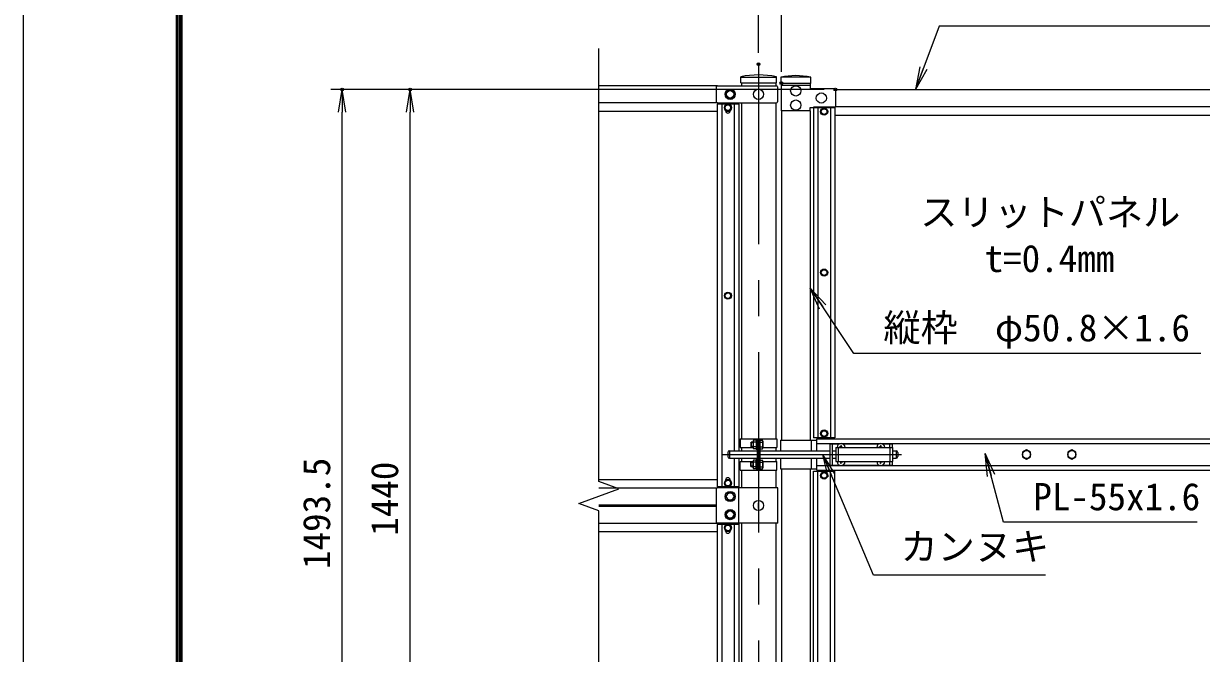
# Model space of a CAD drawing. Units: millimetres, scale not verified. Extents: x -4200 to 4200, y -2970 to 2970.
# Drawn here: x -4200 to -2122, y -125 to 986 of the extents above; entities that cross this region are included whole.
import ezdxf
from ezdxf.enums import TextEntityAlignment as Align

# ---------------------------------------------------------------- set-up
doc = ezdxf.new("R2010")
doc.units = ezdxf.units.MM
doc.header["$LTSCALE"] = 10
doc.header["$PDMODE"] = 32
doc.header["$PDSIZE"] = 5
doc.linetypes.add('DASHED', pattern=[7.5, 6, -1.5])
doc.linetypes.add('USER1', pattern=[50.8, 31.75, -6.35, 6.35, -6.35])
for name, color, linetype, lineweight in [('0-1_D-STR1', 1, 'Continuous', 25), ('0-2_D-STR3', 3, 'Continuous', 13), ('0-3_D-BMK', 2, 'USER1', 13), ('0-4_D-STR-DIM', 7, 'Continuous', 13), ('0-7_D-STR-TXT', 7, 'Continuous', 13), ('0-C_D-TTL', 2, 'Continuous', 25)]:
    doc.layers.add(name, color=color, linetype=linetype, lineweight=lineweight)
doc.layers.add('0-5_0', color=7, linetype='Continuous')
doc.layers.add('0-6_Defpoints', color=8, linetype='Continuous')
doc.styles.add('ＭＳ ゴシック', font='')
doc.styles.get('ＭＳ ゴシック').set_extended_font_data('MS Gothic')

# ---------------------------------------------------------------- blocks, each defined once
blk = doc.blocks.new('_Open')
at = {"layer": '0-5_0'}
blk.add_line((-10, 1.667), (0, 0), dxfattribs=at)
blk.add_lwpolyline([(-10, -1.667), (0, 0), (-10, 0)], dxfattribs=at)

msp = doc.modelspace()

# ---------------------------------------------------------------- linework, layer by layer
at = {"layer": '0-1_D-STR1'}
for p, q in [((-2976, 875.9), (-3185.31, 875.9)), ((-2933.6, 881.11), (-2933.6, 875.9)), ((-2873.1, 881.11), (-2873.1, 875.9)), ((-2811.1, 890.91), (-2864.3, 890.91)), ((-2864.3, 890.91), (-2864.3, 879.91)), ((-2811.1, 879.91), (-2864.3, 879.91)), ((-2863.1, 879.91), (-2863.1, 876.91)), ((-2812.3, 879.91), (-2812.3, 876.91)), ((-2811.1, 879.91), (-2811.1, 890.91)), ((-2767.82, 869.41), (-2013.39, 869.41)), ((-2976, 845.9), (-3185.31, 845.9)), ((-2938.35, 843.65), (-2938.35, 845.9)), ((-2933.6, 845.9), (-2933.6, 254.1)), ((-2873.1, 845.9), (-2873.1, 254.1)), ((-2863.1, 831.91), (-2863.1, 250.9)), ((-2812.3, 831.91), (-2812.3, 250.9)), ((-2806.6, 837.41), (-2806.6, 837.16)), ((-2767.82, 839.41), (-2013.39, 839.41)), ((-2976.35, 830.9), (-3185.31, 830.9)), ((-2953.48, 830.9), (-2961.23, 830.9)), ((-2768.6, 824.41), (-2012.6, 824.41)), ((-2933.6, 238.4), (-2933.6, 232.4)), ((-2873.1, 238.4), (-2873.1, 232.4)), ((-2933.6, 219.4), (-2933.6, 213.4)), ((-2873.1, 219.4), (-2873.1, 213.4)), ((-2933.6, 199.1), (-2933.6, 166.9)), ((-2873.1, 199.1), (-2873.1, 166.9)), ((-2863.1, 200.9), (-2863.1, -533.09)), ((-2812.3, 200.9), (-2812.3, -533.09)), ((-3185.31, 181.9), (-2976.35, 181.9)), ((-3185.31, 166.9), (-2976.21, 166.9)), ((-2961.23, 181.9), (-2953.48, 181.9)), ((-2938.35, 169.15), (-2938.35, 166.9)), ((-3185.31, 136.9), (-2978.35, 136.9)), ((-3185.31, 134.9), (-2978.35, 134.9)), ((-3185.31, 104.9), (-2976.35, 104.9)), ((-2938.35, 104.9), (-2938.35, 102.65)), ((-2933.6, 104.9), (-2933.6, -574.1)), ((-2873.1, 104.9), (-2873.1, -574.1)), ((-3185.31, 89.9), (-2976.35, 89.9)), ((-2953.48, 89.9), (-2961.23, 89.9))]:
    msp.add_line(p, q, dxfattribs=at)
msp.add_arc((-2837.7, 774.48), 119.43, 77.13052, 102.86948, dxfattribs=at)
at = {"layer": '0-2_D-STR3'}
for p, q in [((-2978.35, 873.9), (-2978.35, 847.9)), ((-2976.35, 875.9), (-2872.02, 875.9)), ((-2934.8, 881.11), (-2934.8, 891.99)), ((-2934.8, 881.11), (-2871.9, 881.11)), ((-2933.6, 890.9), (-2873.1, 890.9)), ((-2871.9, 881.11), (-2871.9, 891.99)), ((-2870.02, 873.9), (-2870.02, 847.9)), ((-2767.55, 869.41), (-2767.55, 839.41)), ((-2976.35, 845.9), (-2872.02, 845.9)), ((-2938.35, 843.65), (-2976.35, 843.65)), ((-2976.35, 843.65), (-2976.35, 169.15)), ((-2968.35, 843.65), (-2968.35, 169.15)), ((-2961.35, 831.9), (-2961.35, 832.6)), ((-2953.35, 832.6), (-2953.35, 831.9)), ((-2946.35, 843.65), (-2946.35, 233.1)), ((-2938.35, 843.65), (-2938.35, 233.1)), ((-2768.6, 838.16), (-2806.6, 838.16)), ((-2806.6, 838.16), (-2806.6, 255.15)), ((-2798.6, 838.16), (-2798.6, 255.15)), ((-2776.6, 838.16), (-2776.6, 255.15)), ((-2768.6, 838.16), (-2768.6, 255.15)), ((-2935.9, 253.4), (-2870.8, 253.4)), ((-2935.9, 253.4), (-2935.9, 238.4)), ((-2907.25, 250.9), (-2912.15, 250.9)), ((-2905.65, 251.9), (-2907.25, 251.9)), ((-2907.25, 251.9), (-2907.25, 234.9)), ((-2905.65, 253.4), (-2905.65, 198.4)), ((-2903.35, 253.4), (-2903.35, 198.4)), ((-2901.05, 253.4), (-2901.05, 198.4)), ((-2901.05, 252.3), (-2901.05, 234.5)), ((-2901.05, 250.9), (-2896.15, 250.9)), ((-2870.8, 253.4), (-2870.8, 238.4)), ((-2864.7, 250.9), (-2864.7, 232.4)), ((-2864.7, 250.9), (-2800.6, 250.9)), ((-2810.7, 250.9), (-2810.7, 232.4)), ((-2768.6, 255.15), (-2806.6, 255.15)), ((-2800.6, 253.4), (-1980.6, 253.4)), ((-2800.6, 232.4), (-2800.6, 253.4)), ((-2957.7, 229.4), (-2957.7, 222.4)), ((-2954.7, 232.4), (-2905.65, 232.4)), ((-2954.7, 232.4), (-2954.7, 219.4)), ((-2935.9, 238.4), (-2912.75, 238.4)), ((-2917.05, 246.72), (-2916.38, 247.4)), ((-2917.05, 246.72), (-2917.05, 240.08)), ((-2912.75, 246.72), (-2917.05, 246.72)), ((-2917.05, 240.08), (-2916.38, 239.4)), ((-2912.75, 240.08), (-2917.05, 240.08)), ((-2912.75, 247.4), (-2916.38, 247.4)), ((-2916.38, 247.4), (-2916.38, 239.4)), ((-2912.75, 239.4), (-2916.38, 239.4)), ((-2912.75, 249.22), (-2912.75, 237.62)), ((-2907.25, 247.4), (-2912.15, 247.4)), ((-2907.25, 239.4), (-2912.15, 239.4)), ((-2907.25, 235.9), (-2912.15, 235.9)), ((-2905.65, 234.9), (-2907.25, 234.9)), ((-2901.05, 247.4), (-2896.15, 247.4)), ((-2901.05, 239.4), (-2896.15, 239.4)), ((-2901.05, 235.9), (-2896.15, 235.9)), ((-2901.05, 232.4), (-2777.7, 232.4)), ((-2895.55, 249.22), (-2895.55, 237.62)), ((-2895.55, 238.4), (-2870.8, 238.4)), ((-2800.6, 245.4), (-1980.6, 245.4)), ((-2777.7, 244.9), (-2777.7, 206.9)), ((-2777.7, 244.9), (-2760.3, 244.9)), ((-2773.2, 244.9), (-2773.2, 206.9)), ((-2773.2, 232.4), (-2767.2, 232.4)), ((-2767.2, 238.4), (-2767.2, 213.4)), ((-2767.2, 238.4), (-2667.2, 238.4)), ((-2759.56, 238.82), (-2760.85, 238.79)), ((-2760.85, 238.79), (-2760.85, 238.4)), ((-2758.1, 241.55), (-2758.12, 240.25)), ((-2758.1, 241.55), (-2757.31, 241.55)), ((-2757.31, 241.55), (-2757.29, 240.25)), ((-2755.11, 244.9), (-2690.3, 244.9)), ((-2689.56, 238.82), (-2690.85, 238.79)), ((-2690.85, 238.79), (-2690.85, 238.4)), ((-2688.1, 241.55), (-2688.12, 240.25)), ((-2688.1, 241.55), (-2687.31, 241.55)), ((-2687.31, 241.55), (-2687.29, 240.25)), ((-2685.85, 238.82), (-2684.55, 238.79)), ((-2685.11, 244.9), (-2667.7, 244.9)), ((-2684.55, 238.79), (-2684.55, 238.4)), ((-2672.2, 244.9), (-2672.2, 238.4)), ((-2667.7, 244.9), (-2667.7, 238.4)), ((-2667.2, 238.4), (-2667.2, 213.4)), ((-2667.2, 232.4), (-2660.7, 232.4)), ((-2660.7, 232.4), (-2660.7, 219.4)), ((-2657.7, 229.4), (-2657.7, 222.4)), ((-2954.7, 219.4), (-2905.65, 219.4)), ((-2946.35, 220.1), (-2946.35, 169.15)), ((-2938.35, 220.1), (-2938.35, 169.15)), ((-2935.9, 213.4), (-2912.75, 213.4)), ((-2935.9, 198.4), (-2935.9, 213.4)), ((-2917.05, 211.72), (-2916.38, 212.4)), ((-2912.75, 211.72), (-2917.05, 211.72)), ((-2917.05, 205.08), (-2917.05, 211.72)), ((-2916.38, 204.4), (-2916.38, 212.4)), ((-2912.75, 212.4), (-2916.38, 212.4)), ((-2912.75, 202.58), (-2912.75, 214.18)), ((-2907.25, 215.9), (-2912.15, 215.9)), ((-2907.25, 212.4), (-2912.15, 212.4)), ((-2907.25, 199.9), (-2907.25, 216.9)), ((-2905.65, 216.9), (-2907.25, 216.9)), ((-2901.05, 219.4), (-2777.7, 219.4)), ((-2901.05, 215.9), (-2896.15, 215.9)), ((-2901.05, 212.4), (-2896.15, 212.4)), ((-2895.65, 213.4), (-2870.8, 213.4)), ((-2895.55, 214.22), (-2895.55, 202.62)), ((-2870.8, 198.4), (-2870.8, 213.4)), ((-2864.7, 219.4), (-2864.7, 200.9)), ((-2810.7, 219.4), (-2810.7, 200.9)), ((-2800.6, 198.4), (-2800.6, 219.4)), ((-2773.2, 219.4), (-2767.2, 219.4)), ((-2767.2, 213.4), (-2667.2, 213.4)), ((-2760.85, 213), (-2760.85, 213.4)), ((-2759.56, 212.98), (-2760.85, 213)), ((-2758.1, 210.25), (-2758.12, 211.55)), ((-2758.1, 210.25), (-2757.31, 210.25)), ((-2757.31, 210.25), (-2757.29, 211.55)), ((-2755.85, 212.98), (-2754.55, 213)), ((-2754.55, 213), (-2754.55, 213.4)), ((-2690.85, 213), (-2690.85, 213.4)), ((-2689.56, 212.98), (-2690.85, 213)), ((-2688.1, 210.25), (-2688.12, 211.55)), ((-2688.1, 210.25), (-2687.31, 210.25)), ((-2687.31, 210.25), (-2687.29, 211.55)), ((-2685.85, 212.98), (-2684.55, 213)), ((-2684.55, 213), (-2684.55, 213.4)), ((-2672.2, 213.4), (-2672.2, 206.9)), ((-2667.7, 213.4), (-2667.7, 206.9)), ((-2667.2, 219.4), (-2660.7, 219.4)), ((-2935.9, 198.4), (-2870.8, 198.4)), ((-2912.75, 205.08), (-2917.05, 205.08)), ((-2917.05, 205.08), (-2916.38, 204.4)), ((-2912.75, 204.4), (-2916.38, 204.4)), ((-2907.25, 204.4), (-2912.15, 204.4)), ((-2907.25, 200.9), (-2912.15, 200.9)), ((-2905.65, 199.9), (-2907.25, 199.9)), ((-2901.05, 204.4), (-2896.15, 204.4)), ((-2901.05, 200.9), (-2896.15, 200.9)), ((-2864.7, 200.9), (-2800.6, 200.9)), ((-2806.6, -539.35), (-2806.6, 196.65)), ((-2806.6, 196.65), (-2768.6, 196.65)), ((-2800.6, 206.4), (-1980.6, 206.4)), ((-2800.6, 198.4), (-1980.6, 198.4)), ((-2798.6, -539.35), (-2798.6, 196.65)), ((-2777.7, 206.9), (-2760.3, 206.9)), ((-2776.6, -539.35), (-2776.6, 196.65)), ((-2768.6, -539.35), (-2768.6, 196.65)), ((-2755.11, 206.9), (-2690.3, 206.9)), ((-2685.11, 206.9), (-2667.7, 206.9)), ((-2938.35, 169.15), (-2976.35, 169.15)), ((-2869.4, 166.9), (-2976.35, 166.9)), ((-2961.35, 180.9), (-2961.35, 180.2)), ((-2953.35, 180.2), (-2953.35, 180.9)), ((-2938.35, 104.9), (-2938.35, 166.9)), ((-2869.4, 104.9), (-2869.4, 166.9)), ((-2978.35, 164.9), (-2978.35, 106.9)), ((-2869.4, 104.9), (-2976.35, 104.9)), ((-2938.35, 102.65), (-2976.35, 102.65)), ((-2976.35, 102.65), (-2976.35, -571.85)), ((-2968.35, 102.65), (-2968.35, -571.85)), ((-2961.35, 90.9), (-2961.35, 91.6)), ((-2953.35, 91.6), (-2953.35, 90.9)), ((-2946.35, 102.65), (-2946.35, -571.85)), ((-2938.35, 102.65), (-2938.35, -571.85))]:
    msp.add_line(p, q, dxfattribs=at)
at = {"layer": '0-2_D-STR3', "linetype": 'DASHED'}
for p, q in [((-2762.7, 238.4), (-2762.7, 213.4)), ((-2671.7, 238.4), (-2671.7, 213.4))]:
    msp.add_line(p, q, dxfattribs=at)
at = {"layer": '0-2_D-STR3'}
for points in [[(-2812.3, 831.91), (-2863.1, 831.91), (-2863.1, 876.91), (-2812.3, 876.91), (-2812.3, 871.41), (-2769.55, 871.41)], [(-2812.3, 831.91), (-2812.3, 837.41), (-2769.55, 837.41)], [(-2755.85, 238.82), (-2754.55, 238.79), (-2754.55, 238.4)], [(-2793.38, 188.9), (-2790.49, 193.9), (-2784.72, 193.9)], [(-2781.83, 188.9), (-2784.72, 183.9), (-2790.49, 183.9), (-2793.38, 188.9)]]:
    msp.add_lwpolyline(points, dxfattribs=at)
for points in [[(-2960.85, 860.9), (-2957.11, 867.4), (-2949.6, 867.4), (-2945.85, 860.9), (-2949.6, 854.4), (-2957.11, 854.4)], [(-2951.58, 837.4), (-2954.47, 842.4), (-2960.24, 842.4), (-2963.13, 837.4), (-2960.24, 832.4), (-2954.47, 832.4)], [(-2793.38, 830.41), (-2790.49, 835.41), (-2784.72, 835.41), (-2781.83, 830.41), (-2784.72, 825.41), (-2790.49, 825.41)], [(-2793.38, 830.41), (-2790.49, 835.41), (-2784.72, 835.41), (-2781.83, 830.41), (-2784.72, 825.41), (-2790.49, 825.41)], [(-2793.38, 546.65), (-2790.49, 551.65), (-2784.72, 551.65), (-2781.83, 546.65), (-2784.72, 541.65), (-2790.49, 541.65)], [(-2793.38, 546.65), (-2790.49, 551.65), (-2784.72, 551.65), (-2781.83, 546.65), (-2784.72, 541.65), (-2790.49, 541.65)], [(-2951.58, 505.9), (-2954.47, 510.9), (-2960.24, 510.9), (-2963.13, 505.9), (-2960.24, 500.9), (-2954.47, 500.9)], [(-2793.38, 262.9), (-2790.49, 257.9), (-2784.72, 257.9), (-2781.83, 262.9), (-2784.72, 267.9), (-2790.49, 267.9)], [(-2793.38, 262.9), (-2790.49, 257.9), (-2784.72, 257.9), (-2781.83, 262.9), (-2784.72, 267.9), (-2790.49, 267.9)], [(-2430.6, 234), (-2437.62, 229.95), (-2437.62, 221.85), (-2430.6, 217.8), (-2423.59, 221.85), (-2423.59, 229.95)], [(-2350.6, 234), (-2357.62, 229.95), (-2357.62, 221.85), (-2350.6, 217.8), (-2343.59, 221.85), (-2343.59, 229.95)], [(-2793.38, 188.9), (-2790.49, 193.9), (-2784.72, 193.9), (-2781.83, 188.9), (-2784.72, 183.9), (-2790.49, 183.9)], [(-2951.58, 175.4), (-2954.47, 180.4), (-2960.24, 180.4), (-2963.13, 175.4), (-2960.24, 170.4), (-2954.47, 170.4)], [(-2945.85, 151.9), (-2949.6, 158.4), (-2957.11, 158.4), (-2960.85, 151.9), (-2957.11, 145.4), (-2949.6, 145.4)], [(-2945.85, 119.9), (-2949.6, 126.4), (-2957.11, 126.4), (-2960.85, 119.9), (-2957.11, 113.4), (-2949.6, 113.4)], [(-2951.58, 96.4), (-2954.47, 101.4), (-2960.24, 101.4), (-2963.13, 96.4), (-2960.24, 91.4), (-2954.47, 91.4)]]:
    msp.add_lwpolyline(points, close=True, dxfattribs=at)
for centre, radius in [((-2837.7, 866.91), 9), ((-2953.35, 860.9), 9), ((-2953.35, 860.9), 6.5), ((-2903.35, 860.9), 9), ((-2792.55, 854.41), 9), ((-2957.35, 837.4), 6.25), ((-2957.35, 837.4), 5), ((-2837.7, 841.91), 9), ((-2787.6, 830.41), 6.25), ((-2787.6, 830.41), 6.25), ((-2787.6, 830.41), 5), ((-2787.6, 830.41), 5), ((-2787.6, 546.65), 6.25), ((-2787.6, 546.65), 6.25), ((-2787.6, 546.65), 5), ((-2787.6, 546.65), 5), ((-2957.35, 505.9), 6.25), ((-2957.35, 505.9), 5), ((-2787.6, 262.9), 6.25), ((-2787.6, 262.9), 6.25), ((-2787.6, 262.9), 5), ((-2787.6, 262.9), 5), ((-2430.6, 225.9), 7.03), ((-2350.6, 225.9), 7.03), ((-2787.6, 188.9), 6.25), ((-2787.6, 188.9), 6.25), ((-2787.6, 188.9), 5), ((-2787.6, 188.9), 5), ((-2957.35, 175.4), 6.25), ((-2957.35, 175.4), 5), ((-2953.35, 151.9), 9), ((-2953.35, 151.9), 6.5), ((-2953.35, 119.9), 9), ((-2953.35, 119.9), 6.5), ((-2903.35, 135.9), 9), ((-2957.35, 96.4), 6.25), ((-2957.35, 96.4), 5)]:
    msp.add_circle(centre, radius, dxfattribs=at)
for centre, radius, start, end in [((-2903.35, 735.11), 160, 78.66399, 101.33601), ((-2976.35, 873.9), 2, 90, 180), ((-2872.02, 873.9), 2, 0, 90), ((-2769.55, 869.41), 2, 0, 90), ((-2976.35, 847.9), 2, 180, 270), ((-2957.35, 831.9), 4, 180, 0), ((-2872.02, 847.9), 2, 270, 0), ((-2769.55, 839.41), 2, 270, 0), ((-2909.91, 249.15), 2.85, 142.09851, 217.90149), ((-2898.4, 249.15), 2.85, 322.09851, 37.90149), ((-2954.7, 229.4), 3, 90, 180), ((-2899.12, 243.4), 13.63, 162.93847, 197.06153), ((-2909.9, 237.65), 2.85, 142.14171, 217.85829), ((-2909.19, 243.4), 13.63, 342.93847, 17.06153), ((-2898.41, 237.65), 2.85, 322.14171, 37.85829), ((-2757.7, 238.4), 7, 0, 180), ((-2759.61, 240.3), 1.49, 270, 0), ((-2755.8, 240.3), 1.49, 180, 270), ((-2687.7, 238.4), 7, 0, 180), ((-2689.61, 240.3), 1.49, 270, 0), ((-2685.8, 240.3), 1.49, 180, 270), ((-2660.7, 229.4), 3, 0, 90), ((-2954.7, 222.4), 3, 180, 270), ((-2909.9, 214.15), 2.85, 142.14171, 217.85829), ((-2899.12, 208.4), 13.63, 162.93847, 197.06153), ((-2909.19, 208.4), 13.63, 342.93847, 17.06153), ((-2898.4, 214.15), 2.85, 322.09851, 37.90149), ((-2757.7, 213.4), 7, 180, 0), ((-2759.61, 211.49), 1.49, 0, 90), ((-2755.8, 211.49), 1.49, 90, 180), ((-2687.7, 213.4), 7, 180, 0), ((-2689.61, 211.49), 1.49, 0, 90), ((-2685.8, 211.49), 1.49, 90, 180), ((-2660.7, 222.4), 3, 270, 0), ((-2909.91, 202.65), 2.85, 142.09851, 217.90149), ((-2898.41, 202.65), 2.85, 322.14171, 37.85829), ((-2976.35, 164.9), 2, 90, 180), ((-2957.35, 180.9), 4, 0, 180), ((-2976.35, 106.9), 2, 180, 270), ((-2957.35, 90.9), 4, 180, 0)]:
    msp.add_arc(centre, radius, start, end, dxfattribs=at)
at = {"layer": '0-3_D-BMK'}
for p, q in [((-2903.35, 914.14), (-2903.35, -884.68)), ((-2968.4, 225.9), (-2648.4, 225.9)), ((-2903.35, 130.93), (-2903.35, 140.87))]:
    msp.add_line(p, q, dxfattribs=at)
at = {"layer": '0-4_D-STR-DIM'}
for p, q in [((-2903.35, 934.14), (-2903.35, 1268.9)), ((-2863.1, 900.61), (-2863.1, 1135.14)), ((-3185.31, 178.05), (-3185.31, 941.9)), ((-2787.82, 869.41), (-3658.04, 869.41)), ((-2787.82, 869.41), (-3538.04, 869.41)), ((-3638.04, -584.1), (-3638.04, 829.41)), ((-3518.04, -530.6), (-3518.04, 829.41)), ((-3150.07, 165.22), (-3185.31, 178.05)), ((-3220.55, 139.57), (-3150.07, 165.22)), ((-3185.31, 126.75), (-3220.55, 139.57)), ((-3185.31, -617.1), (-3185.31, 126.75))]:
    msp.add_line(p, q, dxfattribs=at)
at = {"layer": '0-6_Defpoints'}
for p in [(-2903.35, 914.14), (-2863.1, 880.61), (-3638.04, 869.41), (-3518.04, 869.41), (-2767.82, 869.41)]:
    msp.add_point(p, dxfattribs=at)
at = {"layer": '0-7_D-STR-TXT'}
for points in [[(-2049.91, 981.12), (-2584.59, 981.12), (-2625.74, 871.28)], [(-2122.89, 404.17), (-2735.47, 404.17), (-2811.19, 517.71)], [(-2396.77, 13.08), (-2700.73, 13.08), (-2789.29, 224.18)], [(-2129.7, 106.39), (-2470.98, 106.39), (-2502.68, 225.45)]]:
    msp.add_lwpolyline(points, dxfattribs=at)
at = {"layer": '0-C_D-TTL'}
for points in [[(-4200.18, 2970.19), (4199.82, 2970.19), (4199.82, -2969.81), (-4200.18, -2969.81)], [(-3930.18, 2750.19), (3929.82, 2750.19), (3929.82, -2749.81), (-3930.18, -2749.81)], [(-3927.68, 2747.69), (3927.32, 2747.69), (3927.32, -2747.31), (-3927.68, -2747.31)], [(-3925.18, 2745.19), (3924.82, 2745.19), (3924.82, -2744.81), (-3925.18, -2744.81)], [(-3922.68, 2742.69), (3922.32, 2742.69), (3922.32, -2742.31), (-3922.68, -2742.31)], [(-3920.18, 2740.19), (3919.82, 2740.19), (3919.82, -2739.81), (-3920.18, -2739.81)]]:
    msp.add_lwpolyline(points, close=True, dxfattribs=at)

# ---------------------------------------------------------------- block references
at = {"layer": '0-4_D-STR-DIM', "xscale": 4, "yscale": 4, "rotation": 90}
for p in [(-3638.04, 869.41), (-3518.04, 869.41)]:
    msp.add_blockref('_Open', p, dxfattribs=at)
at = {"layer": '0-7_D-STR-TXT', "xscale": 4, "yscale": 4}
for p, rotation in [((-2626.44, 869.41), 249.46512), ((-2812.3, 519.37), 123.70042), ((-2503.2, 227.38), 104.91069), ((-2790.07, 226.03), 112.75763)]:
    msp.add_blockref('_Open', p, dxfattribs=dict(at, rotation=rotation))

# ---------------------------------------------------------------- texts
at = {"layer": '0-4_D-STR-DIM', "style": 'ＭＳ ゴシック'}
for s, p in [('1493.5', (-3644.79, 23.9)), ('1440', (-3524.79, 82.5))]:
    msp.add_text(s, height=48.09, rotation=90, dxfattribs=at).set_placement(p, align=Align.BOTTOM_LEFT)
at = {"layer": '0-7_D-STR-TXT', "style": 'ＭＳ ゴシック'}
for s, p in [('スリットパネル', (-2618.26, 614.76)), ('t=0.4mm', (-2504.56, 533.11)), ('縦枠\u3000φ50.8×1.6', (-2683.03, 410.92)), ('PL-55x1.6', (-2418.53, 113.13)), ('カンヌキ', (-2652.86, 25.16))]:
    msp.add_text(s, height=48.09, dxfattribs=at).set_placement(p, align=Align.BOTTOM_LEFT)

doc.saveas('drawing.dxf')
